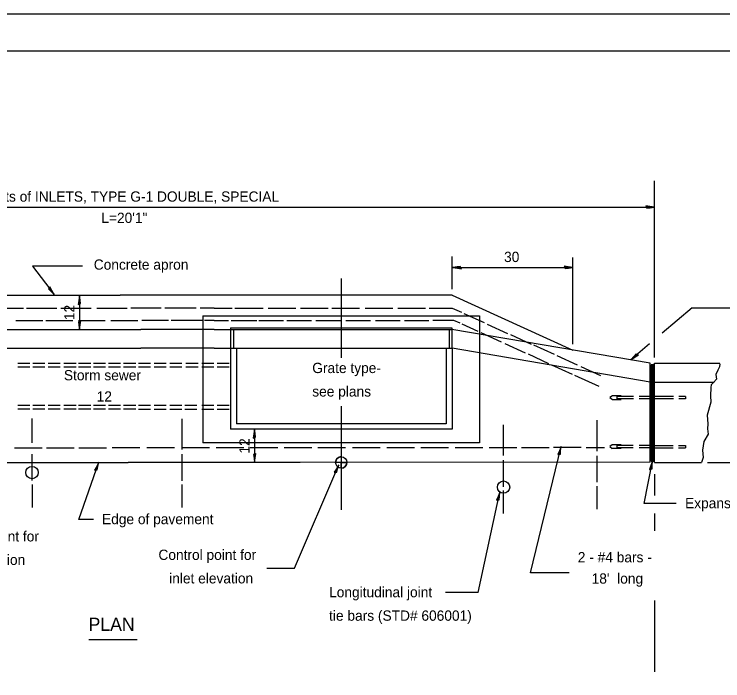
# Model space of a CAD drawing. Extents: x 0 to 2.83, y -0.12 to 1.83.
# Drawn here: x 0.855 to 1.66, y 1.076 to 1.833 of the extents above; entities that cross this region are included whole.
import ezdxf

# ---------------------------------------------------------------- set-up
doc = ezdxf.new("R2010")
doc.units = 0
for name, color, linetype in [('RD_Pr_Roadway_Dimensions', 7, 'Continuous'), ('RD_Pr_Roadway_Notes', 7, 'Continuous'), ('SH_General_Details', 7, 'Continuous'), ('SH_Printer_Plotting_Border', 7, 'Continuous')]:
    doc.layers.add(name, color=color, linetype=linetype)

msp = doc.modelspace()

# ---------------------------------------------------------------- linework, layer by layer
at = {"layer": 'RD_Pr_Roadway_Dimensions'}
for p, q in [((1.58242, 1.44356), (1.58242, 1.64403)), ((0.34177, 1.61413), (1.58242, 1.61413)), ((1.35239, 1.5209), (1.35239, 1.55817)), ((1.4895, 1.45843), (1.4895, 1.55703)), ((1.35298, 1.54556), (1.4895, 1.54556)), ((0.92881, 1.51344), (0.92881, 1.47503)), ((1.12783, 1.36187), (1.12783, 1.32417)), ((1.64242, 1.32417), (1.69192, 1.32417)), ((1.5824, 1.31083), (1.5824, 1.28647)), ((1.5824, 1.26639), (1.5824, 1.24661)), ((1.5824, 1.16746), (1.5824, 1.08648))]:
    msp.add_line(p, q, dxfattribs=at)
for points in [[(1.57324, 1.61426), (1.57354, 1.61289), (1.57743, 1.61348), (1.58242, 1.61413), (1.57709, 1.61486), (1.57242, 1.61568), (1.57324, 1.61426), (1.57365, 1.61336), (1.57906, 1.61414), (1.57314, 1.61518), (1.57402, 1.61401), (1.5765, 1.61417), (1.57411, 1.61453)], [(1.36216, 1.54542), (1.36185, 1.54679), (1.35797, 1.5462), (1.35298, 1.54556), (1.35831, 1.54483), (1.36298, 1.54401), (1.36216, 1.54542), (1.36175, 1.54633), (1.35633, 1.54555), (1.36226, 1.54451), (1.36138, 1.54568), (1.35889, 1.54552), (1.36129, 1.54516)], [(1.48032, 1.54569), (1.48063, 1.54432), (1.48451, 1.54491), (1.4895, 1.54556), (1.48417, 1.54629), (1.4795, 1.54711), (1.48032, 1.54569), (1.48073, 1.54479), (1.48615, 1.54557), (1.48022, 1.54661), (1.4811, 1.54544), (1.48359, 1.5456), (1.48119, 1.54596)], [(0.92867, 1.50426), (0.93004, 1.50457), (0.92945, 1.50845), (0.92881, 1.51344), (0.92808, 1.50811), (0.92726, 1.50344), (0.92867, 1.50426), (0.92958, 1.50467), (0.9288, 1.51009), (0.92776, 1.50416), (0.92893, 1.50504), (0.92877, 1.50753), (0.92841, 1.50513)], [(0.92894, 1.48421), (0.92757, 1.4839), (0.92816, 1.48002), (0.92881, 1.47503), (0.92954, 1.48036), (0.93036, 1.48503), (0.92894, 1.48421), (0.92804, 1.4838), (0.92882, 1.47838), (0.92986, 1.4843), (0.92869, 1.48343), (0.92885, 1.48094), (0.92921, 1.48334)], [(1.12769, 1.35269), (1.12906, 1.353), (1.12847, 1.35688), (1.12783, 1.36187), (1.12709, 1.35654), (1.12627, 1.35187), (1.12769, 1.35269), (1.1286, 1.3531), (1.12782, 1.35852), (1.12678, 1.3526), (1.12794, 1.35347), (1.12779, 1.35596), (1.12742, 1.35356)], [(1.12796, 1.33335), (1.12659, 1.33304), (1.12718, 1.32916), (1.12783, 1.32417), (1.12856, 1.3295), (1.12938, 1.33417), (1.12796, 1.33335), (1.12705, 1.33294), (1.12783, 1.32752), (1.12887, 1.33344), (1.12771, 1.33257), (1.12787, 1.33008), (1.12823, 1.33247)]]:
    msp.add_lwpolyline(points, dxfattribs=at)
at = {"layer": 'RD_Pr_Roadway_Notes'}
for p, q in [((0.93229, 1.54718), (0.87534, 1.54718)), ((0.87534, 1.54718), (0.90005, 1.51493)), ((1.62514, 1.49987), (1.59093, 1.47091)), ((1.62514, 1.49987), (1.66812, 1.49987)), ((1.57664, 1.45882), (1.55529, 1.44074)), ((1.44122, 1.199), (1.47618, 1.34238)), ((0.92803, 1.25957), (0.95085, 1.32446)), ((1.17305, 1.2043), (1.2236, 1.32166)), ((1.57038, 1.2774), (1.58, 1.32577)), ((1.38183, 1.17632), (1.40639, 1.29062)), ((1.6068, 1.2774), (1.57038, 1.2774)), ((0.94485, 1.25957), (0.92803, 1.25957)), ((1.14182, 1.2043), (1.17305, 1.2043)), ((1.48544, 1.199), (1.44122, 1.199)), ((1.38183, 1.17632), (1.34467, 1.17632)), ((0.93959, 1.12292), (0.99453, 1.12292))]:
    msp.add_line(p, q, dxfattribs=at)
for points in [[(0.89457, 1.5223), (0.89367, 1.52122), (0.8965, 1.5185), (0.90005, 1.51493), (0.89739, 1.5196), (0.8952, 1.52381), (0.89457, 1.5223), (0.8941, 1.52142), (0.89802, 1.51759), (0.89524, 1.52293), (0.89485, 1.52152), (0.89649, 1.51964), (0.89532, 1.52176)], [(1.56239, 1.44657), (1.56127, 1.44742), (1.55868, 1.44446), (1.55529, 1.44074), (1.55983, 1.44363), (1.56393, 1.44602), (1.56239, 1.44657), (1.56149, 1.447), (1.55786, 1.4429), (1.56305, 1.44593), (1.56163, 1.44626), (1.55983, 1.44453), (1.56189, 1.4458)], [(1.47387, 1.3335), (1.47528, 1.33347), (1.47562, 1.33738), (1.47618, 1.34238), (1.4742, 1.33738), (1.4723, 1.33304), (1.47387, 1.3335), (1.47485, 1.33368), (1.47538, 1.33913), (1.47296, 1.33362), (1.4743, 1.33419), (1.47474, 1.33665), (1.47382, 1.33441)], [(0.94768, 1.31584), (0.94907, 1.31568), (0.9498, 1.31954), (0.95085, 1.32446), (0.94839, 1.31968), (0.94607, 1.31554), (0.94768, 1.31584), (0.94867, 1.31593), (0.94973, 1.3213), (0.94678, 1.31606), (0.94817, 1.3165), (0.94885, 1.3189), (0.94772, 1.31676)], [(1.21984, 1.31328), (1.22122, 1.31302), (1.22222, 1.31682), (1.2236, 1.32166), (1.22082, 1.31706), (1.21822, 1.31309), (1.21984, 1.31328), (1.22084, 1.3133), (1.22226, 1.31859), (1.21897, 1.31356), (1.22038, 1.3139), (1.22122, 1.31625), (1.21994, 1.31419)], [(1.57808, 1.31679), (1.57948, 1.31682), (1.57966, 1.32075), (1.58, 1.32577), (1.57824, 1.32068), (1.57653, 1.31626), (1.57808, 1.31679), (1.57905, 1.31701), (1.57934, 1.32248), (1.57716, 1.31687), (1.57848, 1.3175), (1.57881, 1.31997), (1.57799, 1.3177)], [(1.40433, 1.28168), (1.40573, 1.28169), (1.40597, 1.28561), (1.40639, 1.29062), (1.40455, 1.28557), (1.40277, 1.28117), (1.40433, 1.28168), (1.4053, 1.28189), (1.40568, 1.28735), (1.40342, 1.28178), (1.40474, 1.28238), (1.40511, 1.28485), (1.40425, 1.28259)]]:
    msp.add_lwpolyline(points, dxfattribs=at)
at = {"layer": 'SH_General_Details'}
for p, q in [((2.83333, 1.83333), (-0.00001, 1.83333)), ((1.22629, 1.533), (1.22629, 1.44315)), ((0.65361, 1.51424), (0.97524, 1.51424)), ((1.08193, 1.51424), (0.97524, 1.51424)), ((1.35239, 1.51424), (1.08193, 1.51424)), ((1.35239, 1.51424), (1.4895, 1.45176)), ((0.83068, 1.49931), (0.86508, 1.49931)), ((0.86869, 1.49931), (0.90308, 1.49931)), ((0.90776, 1.49931), (0.94216, 1.49931)), ((0.94861, 1.49931), (0.98301, 1.49931)), ((1.02173, 1.49936), (0.98733, 1.49936)), ((1.06153, 1.49936), (1.02566, 1.49936)), ((1.08193, 1.49936), (1.06595, 1.49936)), ((1.08193, 1.49936), (1.10231, 1.49936)), ((1.10526, 1.49936), (1.13769, 1.49936)), ((1.14309, 1.49936), (1.17454, 1.49936)), ((1.17985, 1.49958), (1.2113, 1.49958)), ((1.21569, 1.49958), (1.24714, 1.49958)), ((1.25331, 1.49958), (1.28476, 1.49958)), ((1.29049, 1.49958), (1.32193, 1.49958)), ((1.32633, 1.49958), (1.3524, 1.49958)), ((1.3524, 1.49958), (1.36303, 1.49474)), ((1.06903, 1.4909), (1.3834, 1.4909)), ((1.06903, 1.4909), (1.06903, 1.34629)), ((1.3657, 1.49345), (1.38865, 1.48308)), ((1.3834, 1.4909), (1.3834, 1.34629)), ((0.85661, 1.48544), (0.88708, 1.48544)), ((0.89071, 1.48544), (0.92118, 1.48544)), ((0.92765, 1.48544), (0.95812, 1.48544)), ((0.9646, 1.48544), (0.99506, 1.48544)), ((1.03008, 1.48552), (0.99962, 1.48552)), ((1.0689, 1.48552), (1.03303, 1.48552)), ((1.08193, 1.48552), (1.07086, 1.48552)), ((1.08193, 1.48552), (1.09838, 1.48552)), ((1.10133, 1.48552), (1.13032, 1.48552)), ((1.13277, 1.48552), (1.16078, 1.48552)), ((1.16436, 1.48542), (1.19236, 1.48542)), ((1.19755, 1.48542), (1.22556, 1.48542)), ((1.23163, 1.48542), (1.25963, 1.48542)), ((1.26526, 1.48542), (1.29327, 1.48542)), ((1.29801, 1.48542), (1.32602, 1.48542)), ((1.33031, 1.48586), (1.35405, 1.48586)), ((1.35405, 1.48586), (1.36116, 1.48273)), ((0.65361, 1.47503), (0.99866, 1.47503)), ((1.08193, 1.47503), (0.99866, 1.47503)), ((1.08193, 1.47503), (1.35213, 1.47503)), ((1.10055, 1.47721), (1.35213, 1.47721)), ((1.10055, 1.47721), (1.10055, 1.45404)), ((1.10386, 1.47503), (1.10386, 1.45404)), ((1.34882, 1.47503), (1.34882, 1.45404)), ((1.35213, 1.47721), (1.35213, 1.45404)), ((1.57728, 1.4369), (1.35213, 1.47503)), ((1.36326, 1.48168), (1.38154, 1.47317)), ((1.39226, 1.48133), (1.41532, 1.47072)), ((1.385, 1.47168), (1.40818, 1.46131)), ((1.41872, 1.46948), (1.44195, 1.45862)), ((1.41237, 1.45944), (1.4352, 1.44871)), ((1.44482, 1.4576), (1.46812, 1.44711)), ((0.65361, 1.45404), (0.99866, 1.45404)), ((1.08193, 1.45404), (0.99866, 1.45404)), ((1.08193, 1.45404), (1.35223, 1.45404)), ((1.10054, 1.45404), (1.10054, 1.36203)), ((1.10721, 1.45404), (1.10721, 1.36789)), ((1.34557, 1.45404), (1.34557, 1.36789)), ((1.57728, 1.41542), (1.35223, 1.45404)), ((1.35223, 1.45404), (1.35223, 1.36203)), ((1.43865, 1.44757), (1.46171, 1.43673)), ((1.47112, 1.44549), (1.4943, 1.43512)), ((0.85862, 1.43699), (0.8723, 1.43699)), ((0.87587, 1.43699), (0.88955, 1.43699)), ((0.89341, 1.43699), (0.90709, 1.43699)), ((0.91125, 1.43699), (0.92493, 1.43699)), ((0.9279, 1.43699), (0.94158, 1.43699)), ((0.94485, 1.43699), (0.95853, 1.43699)), ((0.9618, 1.43699), (0.97548, 1.43699)), ((0.97905, 1.43687), (0.99273, 1.43687)), ((0.99606, 1.43687), (1.00974, 1.43687)), ((1.01356, 1.43687), (1.02724, 1.43687)), ((1.03149, 1.43687), (1.04517, 1.43687)), ((1.04986, 1.43687), (1.06354, 1.43687)), ((1.06779, 1.43687), (1.08147, 1.43687)), ((1.08528, 1.43687), (1.09896, 1.43687)), ((1.46541, 1.43523), (1.48859, 1.42451)), ((1.57728, 1.32433), (1.57728, 1.4369)), ((1.57829, 1.40964), (1.57829, 1.43518)), ((1.58141, 1.43518), (1.57829, 1.43518)), ((1.57933, 1.40964), (1.57933, 1.43518)), ((1.58037, 1.40964), (1.58037, 1.43518)), ((1.58141, 1.40964), (1.58141, 1.43518)), ((1.58242, 1.4369), (1.65658, 1.4369)), ((1.58242, 1.32417), (1.58242, 1.4369)), ((0.85862, 1.43283), (0.8723, 1.43283)), ((0.87587, 1.43283), (0.88955, 1.43283)), ((0.89341, 1.43283), (0.90709, 1.43283)), ((0.91125, 1.43283), (0.92493, 1.43283)), ((0.9279, 1.43283), (0.94158, 1.43283)), ((0.94485, 1.43283), (0.95853, 1.43283)), ((0.9618, 1.43283), (0.97548, 1.43283)), ((0.97905, 1.43283), (0.99273, 1.43283)), ((0.99606, 1.43293), (1.00974, 1.43293)), ((1.01356, 1.43293), (1.02724, 1.43293)), ((1.03149, 1.43293), (1.04517, 1.43293)), ((1.04986, 1.43293), (1.06354, 1.43293)), ((1.06779, 1.43293), (1.08147, 1.43293)), ((1.08528, 1.43293), (1.09896, 1.43293)), ((1.49846, 1.43327), (1.52094, 1.42302)), ((1.49147, 1.42325), (1.51884, 1.41078)), ((1.57829, 1.32577), (1.57829, 1.40964)), ((1.57933, 1.32577), (1.57933, 1.40964)), ((1.58037, 1.32577), (1.58037, 1.40964)), ((1.58141, 1.32577), (1.58141, 1.40964)), ((1.58242, 1.41543), (1.6499, 1.41543)), ((1.53436, 1.40003), (1.53165, 1.39784)), ((1.53165, 1.39784), (1.53436, 1.39565)), ((1.54435, 1.40003), (1.53436, 1.40003)), ((1.53436, 1.39565), (1.54435, 1.39565)), ((1.53957, 1.39915), (1.53957, 1.39653)), ((1.55835, 1.39915), (1.53957, 1.39915)), ((1.55835, 1.39653), (1.53957, 1.39653)), ((1.57728, 1.39915), (1.56496, 1.39915)), ((1.57728, 1.39653), (1.56496, 1.39653)), ((1.60373, 1.39915), (1.58242, 1.39915)), ((1.60373, 1.39653), (1.58242, 1.39653)), ((1.61763, 1.39915), (1.60977, 1.39915)), ((1.61763, 1.39653), (1.60977, 1.39653)), ((1.61763, 1.39915), (1.61763, 1.39653)), ((0.85862, 1.38909), (0.8723, 1.38909)), ((0.87587, 1.38909), (0.88955, 1.38909)), ((0.89341, 1.38909), (0.90709, 1.38909)), ((0.91125, 1.38909), (0.92493, 1.38909)), ((0.9279, 1.38909), (0.94158, 1.38909)), ((0.94485, 1.38909), (0.95853, 1.38909)), ((0.9618, 1.38909), (0.97548, 1.38909)), ((0.97905, 1.38917), (0.99273, 1.38917)), ((0.99606, 1.38917), (1.00974, 1.38917)), ((1.01356, 1.38917), (1.02724, 1.38917)), ((1.03149, 1.38917), (1.04517, 1.38917)), ((1.04855, 1.38917), (1.06223, 1.38917)), ((1.06779, 1.38917), (1.08147, 1.38917)), ((1.08528, 1.38917), (1.09896, 1.38917)), ((1.22629, 1.38809), (1.22629, 1.27053)), ((0.85862, 1.38493), (0.8723, 1.38493)), ((0.87587, 1.38493), (0.88955, 1.38493)), ((0.89341, 1.38493), (0.90709, 1.38493)), ((0.91125, 1.38493), (0.92493, 1.38493)), ((0.9279, 1.38493), (0.94158, 1.38493)), ((0.94485, 1.38493), (0.95853, 1.38493)), ((0.9618, 1.38493), (0.97548, 1.38493)), ((0.97905, 1.38493), (0.99273, 1.38493)), ((0.99606, 1.3848), (1.00974, 1.3848)), ((1.01356, 1.3848), (1.02724, 1.3848)), ((1.03149, 1.3848), (1.04517, 1.3848)), ((1.04855, 1.3848), (1.06223, 1.3848)), ((1.06779, 1.3848), (1.08147, 1.3848)), ((1.08528, 1.3848), (1.09896, 1.3848)), ((0.87505, 1.34629), (0.87505, 1.37392)), ((1.04543, 1.33881), (1.04543, 1.37386)), ((1.51717, 1.33709), (1.51717, 1.37213)), ((1.35223, 1.36203), (1.10054, 1.36203)), ((1.34557, 1.36789), (1.10721, 1.36789)), ((1.41073, 1.33201), (1.41073, 1.36706)), ((1.3834, 1.34629), (1.06903, 1.34629)), ((0.85484, 1.3408), (0.88628, 1.3408)), ((0.89142, 1.3408), (0.92287, 1.3408)), ((0.92801, 1.3408), (0.95946, 1.3408)), ((0.96587, 1.34101), (0.99731, 1.34101)), ((1.00525, 1.34101), (1.0367, 1.34101)), ((1.04523, 1.34101), (1.07667, 1.34101)), ((1.08403, 1.34101), (1.11547, 1.34101)), ((1.12283, 1.34101), (1.15427, 1.34101)), ((1.16162, 1.34101), (1.19307, 1.34101)), ((1.19984, 1.34101), (1.23128, 1.34101)), ((1.23922, 1.34101), (1.27067, 1.34101)), ((1.27802, 1.34101), (1.30947, 1.34101)), ((1.31682, 1.34101), (1.34827, 1.34101)), ((1.35562, 1.34101), (1.38706, 1.34101)), ((1.39442, 1.34101), (1.42586, 1.34101)), ((1.43111, 1.34107), (1.46255, 1.34107)), ((1.4674, 1.34151), (1.49884, 1.34151)), ((1.50457, 1.34107), (1.52537, 1.34107)), ((1.53422, 1.34437), (1.53151, 1.34219)), ((1.53151, 1.34219), (1.53422, 1.34)), ((1.54436, 1.34437), (1.53422, 1.34437)), ((1.54436, 1.34), (1.53422, 1.34)), ((1.53942, 1.3435), (1.53942, 1.34087)), ((1.5582, 1.3435), (1.53942, 1.3435)), ((1.5582, 1.34087), (1.53942, 1.34087)), ((1.57728, 1.3435), (1.56481, 1.3435)), ((1.57728, 1.34087), (1.56481, 1.34087)), ((1.58242, 1.3435), (1.60358, 1.3435)), ((1.58242, 1.34087), (1.60358, 1.34087)), ((1.60962, 1.3435), (1.61748, 1.3435)), ((1.60962, 1.34087), (1.61748, 1.34087)), ((1.61748, 1.3435), (1.61748, 1.34087)), ((0.87513, 1.3035), (0.87513, 1.33347)), ((1.04546, 1.30343), (1.04546, 1.33341)), ((1.22637, 1.33063), (1.22637, 1.32418)), ((1.51717, 1.30171), (1.51717, 1.33168)), ((0.55603, 1.32417), (0.98435, 1.32417)), ((1.1795, 1.32417), (0.98435, 1.32417)), ((1.57728, 1.32433), (1.1795, 1.32417)), ((1.22637, 1.32418), (1.21991, 1.32418)), ((1.22637, 1.32418), (1.23282, 1.32418)), ((1.22637, 1.31773), (1.22637, 1.32418)), ((1.41073, 1.29663), (1.41073, 1.32661)), ((1.57829, 1.32577), (1.58141, 1.32577)), ((1.58242, 1.32417), (1.63576, 1.32417)), ((0.87534, 1.27303), (0.87534, 1.29907)), ((1.04555, 1.27297), (1.04555, 1.29901)), ((1.51717, 1.27124), (1.51717, 1.29729)), ((1.41073, 1.26617), (1.41073, 1.29221))]:
    msp.add_line(p, q, dxfattribs=at)
msp.add_lwpolyline([(0.16666, 1.79167), (2.79166, 1.79167), (2.79166, 0.04167), (0.16666, 0.04167)], close=True, dxfattribs=at)
msp.add_lwpolyline([(1.65658, 1.43632), (1.65611, 1.43273), (1.65413, 1.42888), (1.65189, 1.42416), (1.65262, 1.41896), (1.64945, 1.41498), (1.64658, 1.41218), (1.64617, 1.40921), (1.64596, 1.39967), (1.64643, 1.39281), (1.642, 1.3779), (1.64278, 1.36819), (1.64231, 1.36246), (1.6431, 1.35647), (1.63836, 1.3479), (1.63685, 1.33811), (1.63747, 1.32967), (1.63576, 1.32394)], dxfattribs=at)
for centre, radius in [((1.22637, 1.32418), 0.00645), ((0.87491, 1.31267), 0.00703), ((1.41077, 1.29621), 0.00703)]:
    msp.add_circle(centre, radius, dxfattribs=at)
for start, end in [(89.96992, 179.97006), (270.03008, 0.03007)]:
    msp.add_arc((1.22637, 1.32418), 0.00645, start, end, dxfattribs=at)
at = {"layer": 'SH_Printer_Plotting_Border'}
msp.add_lwpolyline([(-0.00001, 0), (2.83333, 0), (2.83333, 1.83333), (-0.00001, 1.83333)], close=True, dxfattribs=at)

# ---------------------------------------------------------------- texts
at = {"layer": 'RD_Pr_Roadway_Dimensions'}
for s, height, p in [('Pay limits of INLETS, TYPE G-1 DOUBLE, SPECIAL', 0.0116667, (0.78981, 1.62038)), ('L=20\'1" ', 0.011667, (0.9537, 1.59621)), ('30', 0.011667, (1.41135, 1.55181))]:
    msp.add_text(s, height=height, dxfattribs=at).set_placement(p)
for p in [(0.92313, 1.4858), (1.12211, 1.33426)]:
    msp.add_text('12', height=0.011667, rotation=90, dxfattribs=at).set_placement(p)
at = {"layer": 'RD_Pr_Roadway_Notes'}
for s, height, p in [('Concrete apron', 0.0116667, (0.9451, 1.54312)), ('Grate type-', 0.0116667, (1.19338, 1.4257)), ('Storm sewer', 0.0116667, (0.91118, 1.41746)), ('see plans', 0.011667, (1.19338, 1.39903)), ('12', 0.011667, (0.9484, 1.39329)), ('Expansion joint (STD# 606001)', 0.0116667, (1.617, 1.27215)), ('Edge of pavement', 0.0116667, (0.95446, 1.25406)), ('Control point for', 0.0116667, (0.77179, 1.23445)), ('Control point for', 0.0116667, (1.01859, 1.21346)), ('inlet elevation', 0.0116667, (0.77179, 1.20779)), ('2 - #4 bars -', 0.0116667, (1.49511, 1.2107)), ('inlet elevation', 0.0116667, (1.0308, 1.18679)), (" 18'  long", 0.011667, (1.50651, 1.18653)), ('Longitudinal joint', 0.0116667, (1.2125, 1.17106)), ('tie bars (STD# 606001)', 0.0116667, (1.2125, 1.14439)), ('PLAN', 0.015, (0.93916, 1.13288))]:
    msp.add_text(s, height=height, dxfattribs=at).set_placement(p)

doc.saveas('drawing.dxf')
